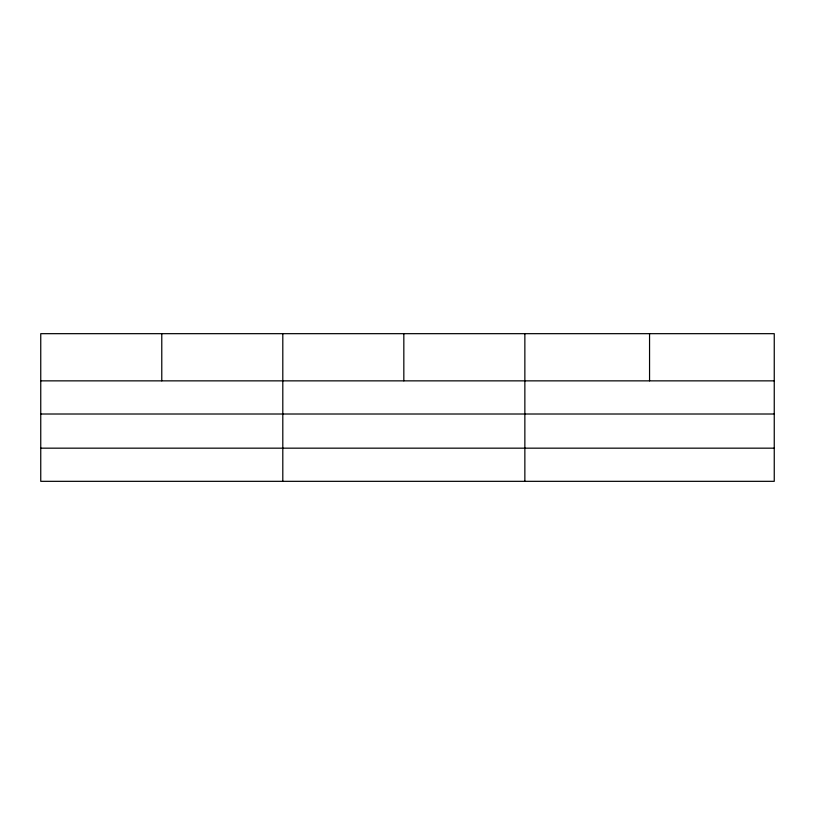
<?xml version="1.0" encoding="UTF-8"?>
<svg xmlns="http://www.w3.org/2000/svg" width="815" height="815" viewBox="0 0 815 815"><rect width="100%" height="100%" fill="white"/><g stroke="black" fill="none" stroke-linecap="round" stroke-linejoin="round"><path stroke-width="1.22" d="M774.25 414.01L774.25 333.671L40.75 333.671L40.75 481.329L774.25 481.329L774.25 414.01L40.75 414.01M40.75 380.86L774.25 380.86M40.75 448.169L774.25 448.169M649.555 333.671L649.555 380.86M524.86 333.671L524.86 481.329M403.832 333.671L403.832 380.86M282.805 333.671L282.805 481.329M161.778 333.671L161.778 380.86"/></g></svg>
